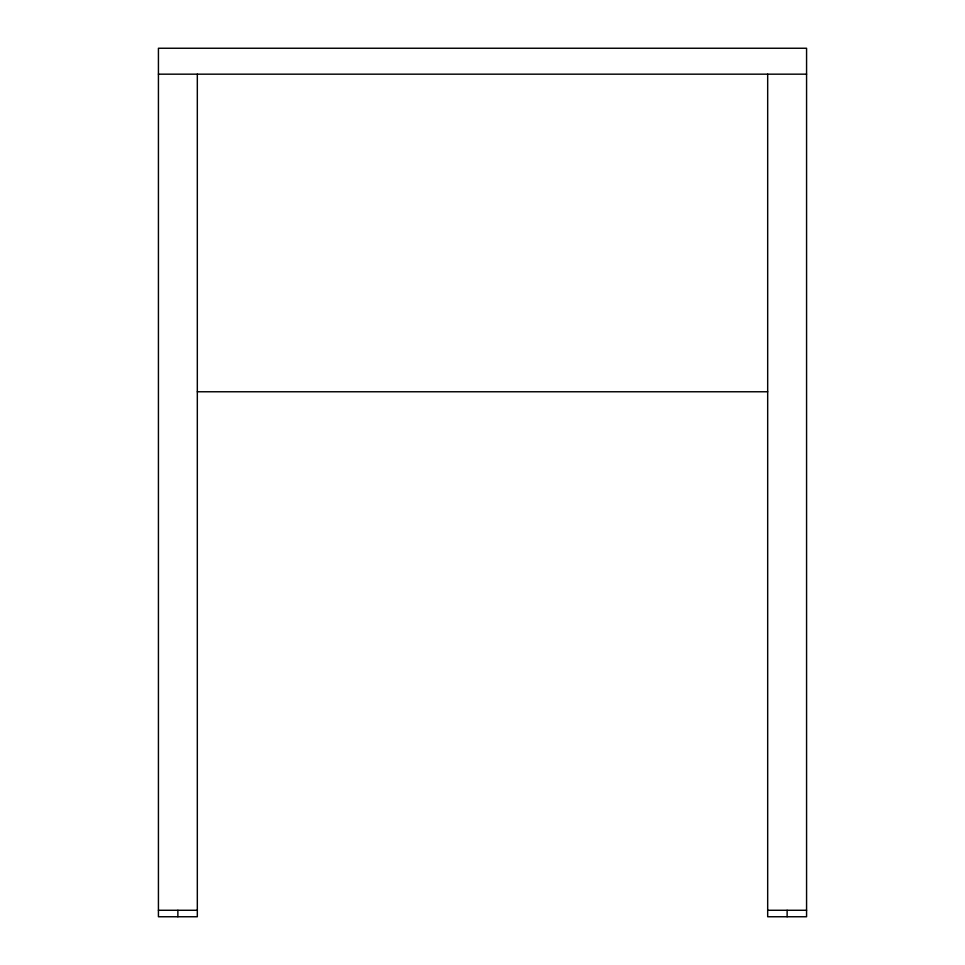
<?xml version="1.0" encoding="UTF-8"?>
<svg xmlns="http://www.w3.org/2000/svg" width="965" height="965" viewBox="0 0 965 965"><rect width="100%" height="100%" fill="white"/><g stroke="black" fill="none" stroke-linecap="round" stroke-linejoin="round"><path stroke-width="1.45" d="M158.429 74.172L806.571 74.172M197.318 391.766L767.682 391.766M158.429 910.272L197.318 910.272M767.682 910.272L806.571 910.272M787.126 910.272L787.126 916.75M767.682 74.172L767.682 916.75L806.571 916.75L806.571 48.25L158.429 48.25L158.429 916.75L197.318 916.75L197.318 74.172M177.874 910.272L177.874 916.75"/></g></svg>
